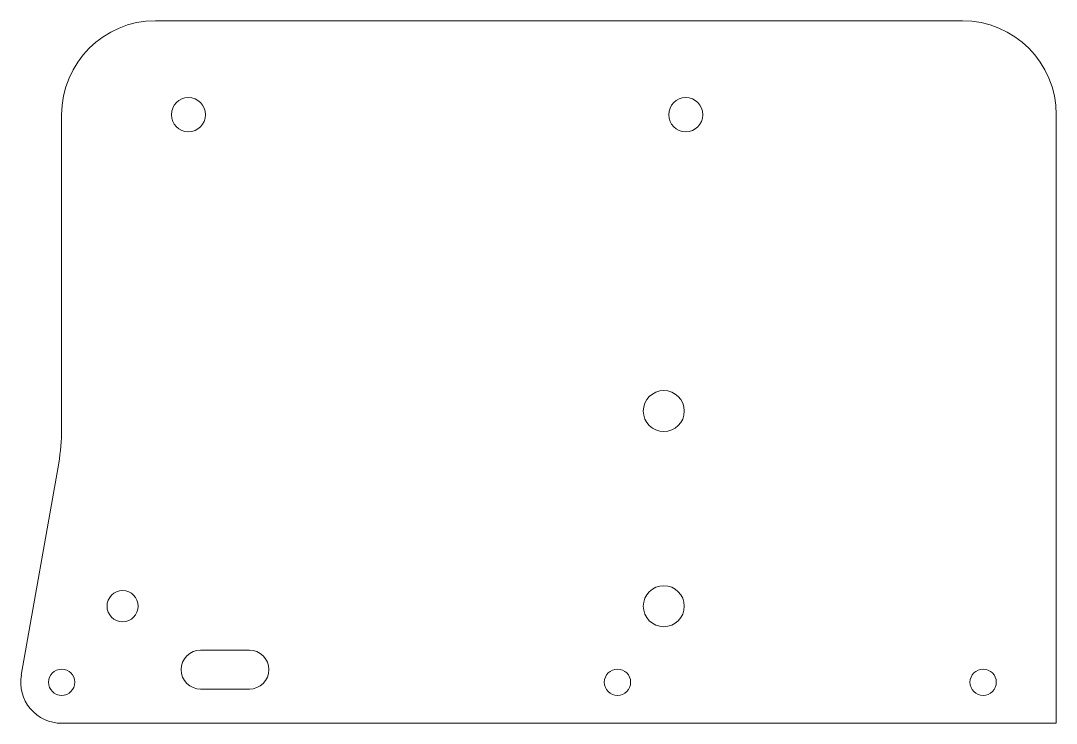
# Model space of a CAD drawing. Header units: millimetres. Extents: x -66 to 40, y -12 to 60.
import ezdxf

# ---------------------------------------------------------------- set-up
doc = ezdxf.new("R2010")
doc.units = ezdxf.units.MM

msp = doc.modelspace()

# ---------------------------------------------------------------- linework, layer by layer
at = {"color": 7, "linetype": 'Continuous', "lineweight": 15}
for p, q in [((30.62, 60), (-52.12, 60)), ((-61.75, 50.37), (-61.75, 18.14)), ((40.25, -12), (40.25, 50.37)), ((-62.05, 14.66), (-65.89, -7.07)), ((-42.5, -4.5), (-47.5, -4.5)), ((-47.5, -8.5), (-42.5, -8.5)), ((-61.75, -12), (40.25, -12))]:
    msp.add_line(p, q, dxfattribs=at)
for centre, radius in [((-48.75, 50.37), 1.75), ((2.25, 50.37), 1.75), ((0, 20), 2.1), ((-55.5, 0), 1.6), ((0, 0), 2.1), ((-61.75, -7.8), 1.35), ((-4.75, -7.8), 1.35), ((32.75, -7.8), 1.35)]:
    msp.add_circle(centre, radius, dxfattribs=at)
for centre, radius, start, end in [((-52.12, 50.37), 9.63, 90, 180), ((30.62, 50.37), 9.63, 0, 90), ((-81.75, 18.14), 20, 350, 0), ((-47.5, -6.5), 2, 90, 270), ((-42.5, -6.5), 2, 270, 90), ((-61.75, -7.8), 4.2, 170, 270)]:
    msp.add_arc(centre, radius, start, end, dxfattribs=at)

doc.saveas('drawing.dxf')
